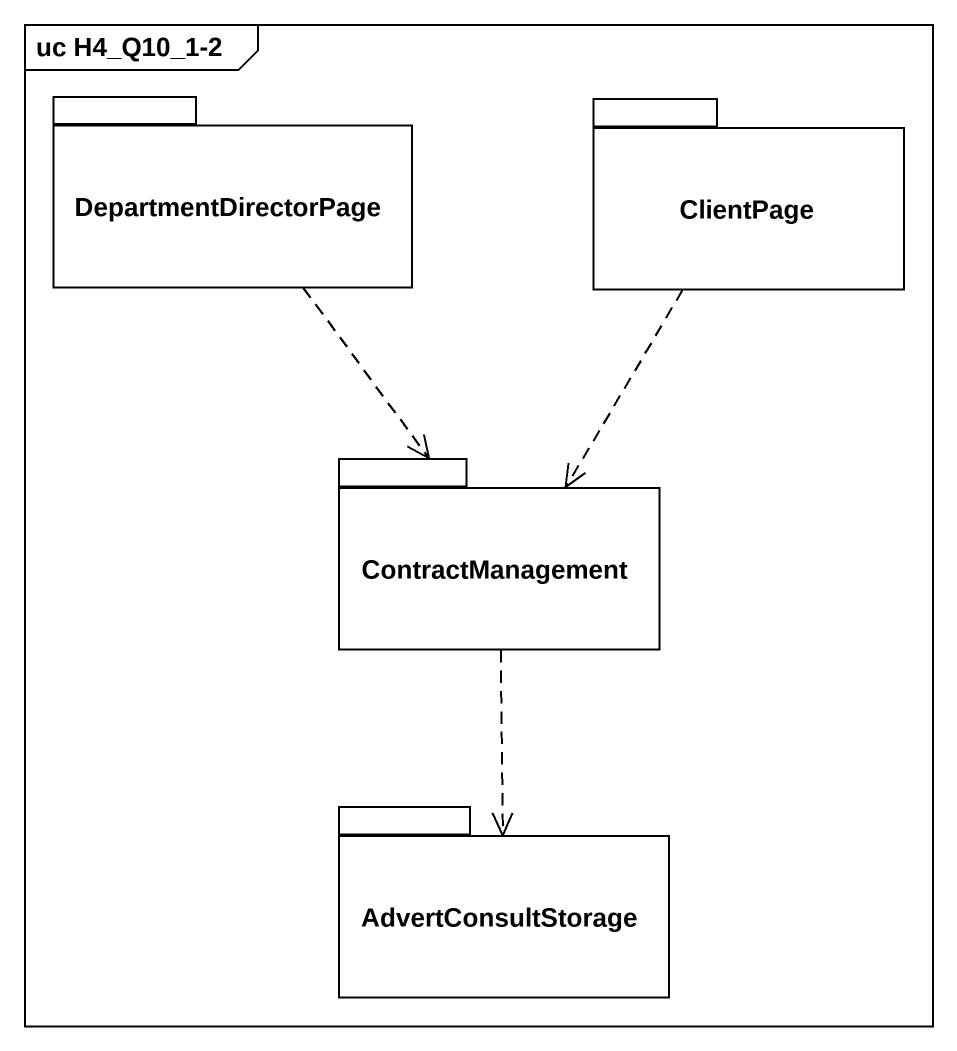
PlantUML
@startuml
mainframe uc H4_Q10_1-2
package DepartmentDirectorPage {
}
package ClientPage {
}
package ContractManagement {
}
package AdvertConsultStorage {
}
DepartmentDirectorPage ..> ContractManagement
ClientPage ..> ContractManagement
ContractManagement ..> AdvertConsultStorage
@enduml
